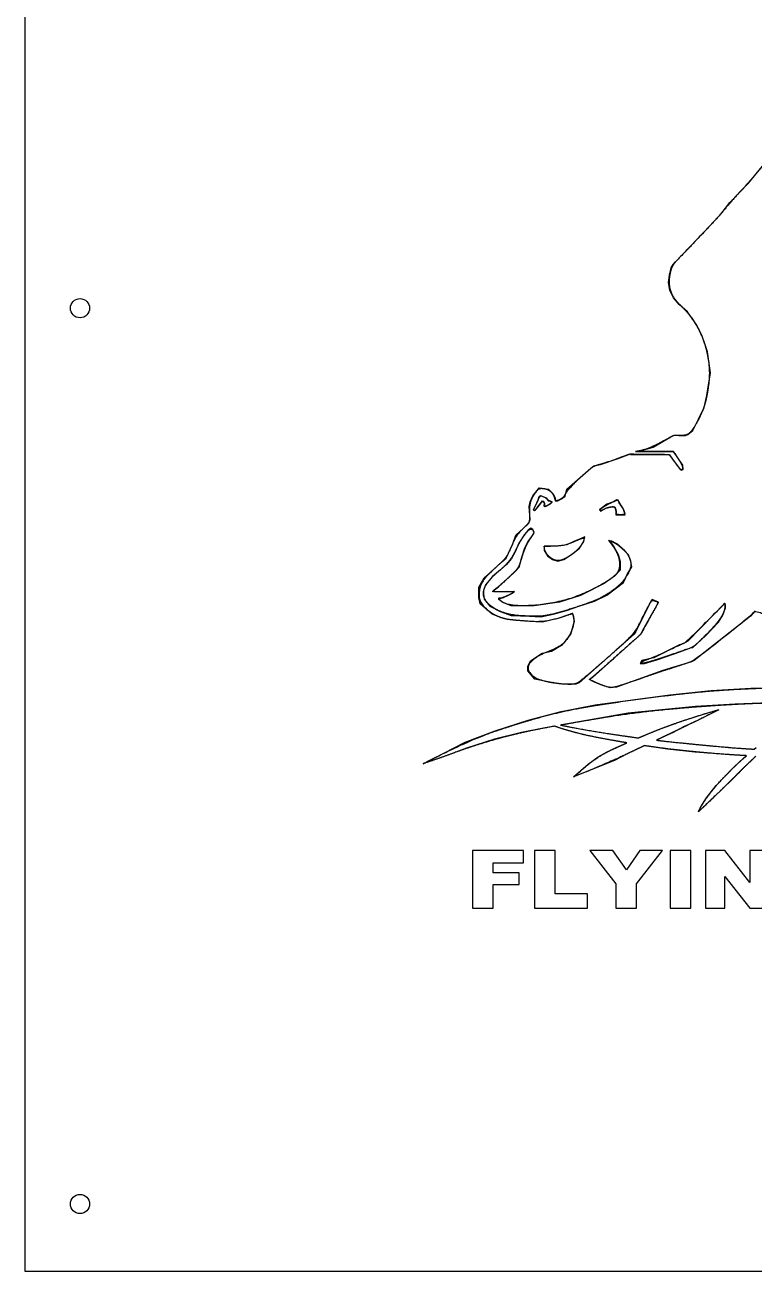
# Model space of a CAD drawing. Header units: millimetres. Extents: x -316 to 20, y -5 to 507.
# Drawn here: x -316 to -163.8, y -5 to 255.1 of the extents above; entities that cross this region are included whole.
import ezdxf

# ---------------------------------------------------------------- set-up
doc = ezdxf.new("R2010")
doc.units = ezdxf.units.MM

msp = doc.modelspace()

# ---------------------------------------------------------------- linework, layer by layer
for p, q in [((-164.95, 222.13), (-161.46, 226.34)), ((-168.87, 218.06), (-164.95, 222.13)), ((-173.07, 213.1), (-170.44, 215.96)), ((-170.44, 215.96), (-168.87, 218.06)), ((-177.04, 208.96), (-173.07, 213.1)), ((-180.2, 205.69), (-177.04, 208.96)), ((-180.66, 205.14), (-180.2, 205.69)), ((-181.63, 201.34), (-181.43, 202.92)), ((-181.43, 202.92), (-181.11, 204.42)), ((-181.11, 204.42), (-180.66, 205.14)), ((-181.36, 199.72), (-181.63, 201.34)), ((-180.64, 198.17), (-181.36, 199.72)), ((-179.4, 196.77), (-180.64, 198.17)), ((-177.67, 195.22), (-179.4, 196.77)), ((-175.77, 192.47), (-177.67, 195.22)), ((-174.61, 190.14), (-175.77, 192.47)), ((-173.51, 186.86), (-174.61, 190.14)), ((-172.91, 182.49), (-173.51, 186.86)), ((-173.42, 179.08), (-172.91, 182.49)), ((-174.19, 175.24), (-173.64, 177.76)), ((-173.64, 177.76), (-173.42, 179.08)), ((-175.38, 172.82), (-174.19, 175.24)), ((-176.61, 170.48), (-175.38, 172.82)), ((-184.88, 167), (-181.14, 169.18)), ((-181.14, 169.18), (-180.49, 169.51)), ((-180.49, 169.51), (-179.47, 169.41)), ((-179.47, 169.41), (-178.13, 169.44)), ((-178.13, 169.44), (-177.6, 169.64)), ((-177.6, 169.64), (-176.61, 170.48)), ((-187.05, 166.36), (-184.88, 167)), ((-195.86, 163.34), (-192.14, 164.64)), ((-192.14, 164.64), (-190.17, 165.38)), ((-190.17, 165.38), (-189.59, 165.57)), ((-189.59, 165.57), (-189.59, 165.46)), ((-189.59, 165.46), (-181.49, 165.46)), ((-188.56, 166.06), (-188.53, 166.08)), ((-181.34, 166.06), (-188.56, 166.06)), ((-188.53, 166.08), (-188.31, 166.11)), ((-188.31, 166.11), (-187.05, 166.36)), ((-181.49, 165.46), (-181.42, 165.38)), ((-181.42, 165.38), (-180.81, 164.49)), ((-180.7, 166.12), (-181.34, 166.06)), ((-180.81, 164.49), (-179.21, 162.33)), ((-180.62, 166.12), (-180.7, 166.12)), ((-178.68, 163.2), (-180.62, 166.12)), ((-202.9, 158.2), (-197.85, 162.64)), ((-197.85, 162.64), (-197.22, 163.08)), ((-197.22, 163.08), (-195.86, 163.34)), ((-179.21, 162.33), (-178.92, 162.21)), ((-178.92, 162.21), (-178.62, 162.36)), ((-178.68, 162.43), (-178.68, 163.2)), ((-178.62, 162.36), (-178.68, 162.43)), ((-210.53, 155.55), (-209.99, 156.81)), ((-209.99, 156.81), (-209.07, 157.95)), ((-209.07, 157.95), (-208.68, 158.48)), ((-208.93, 155.75), (-208.64, 156.69)), ((-208.68, 158.48), (-206.68, 158.23)), ((-208.64, 156.69), (-208.37, 156.92)), ((-208.37, 156.92), (-207.22, 156.44)), ((-207.22, 156.44), (-206.8, 155.82)), ((-206.68, 158.23), (-205.72, 157.28)), ((-205.72, 157.28), (-205.33, 156.32)), ((-205.33, 156.32), (-205.33, 155.78)), ((-204.75, 155.78), (-204, 156.22)), ((-204, 156.22), (-203.26, 156.79)), ((-203.26, 156.79), (-202.9, 158.2)), ((-210.73, 154.58), (-210.53, 155.55)), ((-210.57, 151.86), (-210.73, 154.58)), ((-209.86, 154.01), (-208.93, 155.75)), ((-209.79, 153.76), (-209.86, 154.01)), ((-209.5, 153.76), (-209.79, 153.76)), ((-209.32, 154.08), (-209.5, 153.76)), ((-209.02, 154.47), (-209.32, 154.08)), ((-208.48, 155.17), (-209.02, 154.47)), ((-208.09, 155.72), (-208.48, 155.17)), ((-207.7, 155.64), (-208.09, 155.72)), ((-207.51, 155.26), (-207.7, 155.64)), ((-207.61, 154.83), (-207.51, 155.26)), ((-207.51, 154.54), (-207.61, 154.83)), ((-207.13, 154.73), (-207.51, 154.54)), ((-206.35, 155.13), (-207.13, 154.73)), ((-206.8, 155.82), (-206.01, 155.63)), ((-206.01, 155.43), (-206.35, 155.13)), ((-206.01, 155.63), (-206.01, 155.43)), ((-205.33, 155.78), (-204.75, 155.78)), ((-194.53, 155.06), (-195.99, 154.01)), ((-195.99, 154.01), (-195.99, 153.88)), ((-195.99, 153.88), (-195.87, 153.64)), ((-195.87, 153.64), (-195.49, 153.81)), ((-195.49, 153.81), (-194.53, 154.36)), ((-193.15, 155.55), (-194.53, 155.06)), ((-194.53, 154.36), (-193.37, 154.53)), ((-193.37, 154.53), (-192.88, 154.53)), ((-192.43, 156.02), (-193.15, 155.55)), ((-192.88, 154.53), (-192.64, 154.01)), ((-192.57, 153.48), (-192.65, 152.9)), ((-192.64, 154.01), (-192.57, 153.48)), ((-192.17, 155.95), (-192.43, 156.02)), ((-191.98, 155.4), (-192.17, 155.95)), ((-191.12, 154.21), (-191.98, 155.4)), ((-190.83, 153.33), (-191.12, 154.21)), ((-211.92, 150.08), (-210.8, 151.15)), ((-210.8, 151.15), (-210.57, 151.86)), ((-192.65, 152.9), (-192.29, 152.9)), ((-192.29, 152.9), (-191.07, 152.9)), ((-191.07, 152.9), (-190.74, 152.9)), ((-190.74, 152.9), (-190.83, 153.33)), ((-214.17, 146.8), (-213.5, 148.61)), ((-213.5, 148.61), (-211.92, 150.08)), ((-211.72, 148.74), (-212.89, 146.93)), ((-210.92, 149.69), (-211.72, 148.74)), ((-211, 147.24), (-210.18, 148.37)), ((-210.42, 150.07), (-210.92, 149.69)), ((-209.95, 149.78), (-210.42, 150.07)), ((-210.18, 148.37), (-209.73, 149.12)), ((-209.73, 149.12), (-209.95, 149.78)), ((-215.52, 143.8), (-214.17, 146.8)), ((-212.89, 146.93), (-213.65, 145.15)), ((-212.31, 144.02), (-211.65, 145.97)), ((-211.65, 145.97), (-211, 147.24)), ((-204.8, 146.34), (-207.59, 146.34)), ((-207.59, 146.34), (-207.59, 145.41)), ((-202.91, 146.58), (-204.8, 146.34)), ((-201.29, 147.35), (-202.91, 146.58)), ((-201.68, 144.72), (-200.26, 145.88)), ((-200.27, 147.76), (-201.29, 147.35)), ((-199.12, 148.28), (-200.27, 147.76)), ((-200.26, 145.88), (-199.35, 147.3)), ((-199.35, 147.3), (-199.12, 148.28)), ((-194.21, 147.55), (-193.23, 146.43)), ((-194, 147.34), (-194.21, 147.55)), ((-193.47, 147.34), (-194, 147.34)), ((-192.47, 146.84), (-193.47, 147.34)), ((-193.23, 146.43), (-192.14, 144.6)), ((-190.79, 145.37), (-192.47, 146.84)), ((-216.53, 143.02), (-215.52, 143.8)), ((-214.44, 143.78), (-215.49, 142.49)), ((-213.65, 145.15), (-214.44, 143.78)), ((-212.82, 141.95), (-212.31, 144.02)), ((-207.59, 145.41), (-206.9, 144.33)), ((-206.9, 144.33), (-205.86, 143.51)), ((-205.86, 143.51), (-204.74, 143.16)), ((-204.74, 143.16), (-203.49, 143.51)), ((-203.49, 143.51), (-201.68, 144.72)), ((-192.14, 144.6), (-191.76, 143.13)), ((-191.76, 143.13), (-191.76, 141.3)), ((-189.99, 144.51), (-190.79, 145.37)), ((-189.52, 143.13), (-189.99, 144.51)), ((-189.34, 142.04), (-189.52, 143.13)), ((-220.12, 139.69), (-218.54, 141.09)), ((-218.54, 141.09), (-216.53, 143.02)), ((-216.76, 141.38), (-218.43, 140.02)), ((-215.49, 142.49), (-216.76, 141.38)), ((-214.95, 139.84), (-213.7, 141.07)), ((-213.7, 141.07), (-212.82, 141.95)), ((-191.76, 141.3), (-192.91, 140.03)), ((-190.26, 140.42), (-189.34, 142.04)), ((-221.23, 137.74), (-220.12, 139.69)), ((-219.84, 138.24), (-220.3, 137.09)), ((-218.43, 140.02), (-219.84, 138.24)), ((-217.12, 137.86), (-214.95, 139.84)), ((-195.12, 138.53), (-200.01, 136.05)), ((-192.91, 140.03), (-195.12, 138.53)), ((-194.51, 136.11), (-191.05, 138.74)), ((-191.05, 138.74), (-190.26, 140.42)), ((-221.23, 135.64), (-221.23, 137.74)), ((-220.99, 134.29), (-221.23, 135.64)), ((-220.3, 137.09), (-220.3, 136.28)), ((-220.3, 136.28), (-220.17, 135.29)), ((-220.17, 135.29), (-218.94, 133.8)), ((-218.3, 136.94), (-218.01, 137.22)), ((-218.3, 136.81), (-218.3, 136.94)), ((-213.98, 136.86), (-218.3, 136.81)), ((-218.01, 137.22), (-217.12, 137.86)), ((-217.05, 135.55), (-216.83, 135.39)), ((-217.05, 135.2), (-217.05, 135.55)), ((-216.83, 135.39), (-216.11, 135.64)), ((-216.11, 135.64), (-215.08, 136.08)), ((-215.08, 136.08), (-214.38, 136.41)), ((-214.38, 136.41), (-213.9, 136.74)), ((-213.85, 136.86), (-213.98, 136.86)), ((-213.9, 136.74), (-213.85, 136.86)), ((-200.01, 136.05), (-204.4, 134.67)), ((-197.1, 134.87), (-194.51, 136.11)), ((-218.5, 132.1), (-220.99, 134.29)), ((-218.94, 133.8), (-216.83, 132.66)), ((-216.25, 134.55), (-217.05, 135.2)), ((-214.48, 133.9), (-216.25, 134.55)), ((-209.73, 133.9), (-214.48, 133.9)), ((-204.4, 134.67), (-209.73, 133.9)), ((-205.75, 132.14), (-202.96, 132.9)), ((-202.96, 132.9), (-200.37, 133.78)), ((-200.37, 133.78), (-197.1, 134.87)), ((-185.37, 134.84), (-188.5, 128.5)), ((-187.03, 128.82), (-183.78, 134.54)), ((-185.08, 135.16), (-185.37, 134.84)), ((-183.78, 134.63), (-185.08, 135.16)), ((-183.78, 134.54), (-183.78, 134.63)), ((-169.89, 134.4), (-177.61, 126.5)), ((-170.34, 131.93), (-169.75, 133.42)), ((-169.75, 133.42), (-169.89, 134.4)), ((-163.59, 132.86), (-164.57, 131.68)), ((-216.28, 131.32), (-218.5, 132.1)), ((-216.83, 132.66), (-214.49, 131.85)), ((-215.25, 131.03), (-216.28, 131.32)), ((-210.96, 130.69), (-215.25, 131.03)), ((-214.49, 131.85), (-210.67, 131.72)), ((-207.95, 130.49), (-210.96, 130.69)), ((-210.67, 131.72), (-208.28, 131.58)), ((-208.28, 131.58), (-205.75, 132.14)), ((-204.78, 131.24), (-207.95, 130.49)), ((-202.77, 131.94), (-204.78, 131.24)), ((-201.78, 132.25), (-202.77, 131.94)), ((-201.62, 132.25), (-201.78, 132.25)), ((-201.31, 130.65), (-201.62, 132.25)), ((-201.55, 129.69), (-201.31, 130.65)), ((-164.57, 131.68), (-176.32, 122.48)), ((-173.94, 127.64), (-171.24, 130.46)), ((-171.24, 130.46), (-170.34, 131.93)), ((-203.43, 126.18), (-202.06, 127.94)), ((-202.06, 127.94), (-201.55, 129.69)), ((-188.83, 127.96), (-200.31, 117.8)), ((-197.54, 118.9), (-187.52, 127.87)), ((-188.5, 128.5), (-188.83, 127.96)), ((-187.52, 127.87), (-187.34, 128)), ((-187.34, 128), (-187.03, 128.82)), ((-176.57, 125.15), (-173.94, 127.64)), ((-206.08, 124.43), (-203.76, 125.82)), ((-203.76, 125.82), (-203.43, 126.18)), ((-179.36, 125.76), (-184.72, 123.02)), ((-178.62, 125.97), (-179.36, 125.76)), ((-179.31, 124.25), (-176.88, 125.15)), ((-177.61, 126.5), (-178.62, 125.97)), ((-176.88, 125.15), (-176.57, 125.15)), ((-211.05, 121.24), (-210.44, 122.37)), ((-210.44, 122.37), (-208.01, 123.97)), ((-208.01, 123.97), (-206.08, 124.43)), ((-187.21, 122.44), (-187.58, 121.85)), ((-184.72, 123.02), (-187.21, 122.44)), ((-186.68, 121.85), (-183.9, 122.68)), ((-183.9, 122.68), (-179.31, 124.25)), ((-176.32, 122.48), (-176.85, 122.16)), ((-211.05, 120.29), (-211.05, 121.24)), ((-209.56, 118.53), (-211.05, 120.29)), ((-182.86, 120.39), (-192.53, 116.92)), ((-187.58, 121.85), (-186.68, 121.85)), ((-176.85, 122.16), (-182.86, 120.39)), ((-206.09, 117.86), (-209.56, 118.53)), ((-203.65, 117.52), (-206.09, 117.86)), ((-201.02, 117.52), (-203.65, 117.52)), ((-200.31, 117.8), (-201.02, 117.52)), ((-198.17, 118.56), (-197.54, 118.9)), ((-198.17, 118.46), (-198.17, 118.56)), ((-195.9, 117.45), (-198.17, 118.46)), ((-193.83, 116.72), (-195.9, 117.45)), ((-196.96, 113.18), (-181.35, 115.3)), ((-192.53, 116.92), (-193.83, 116.72)), ((-181.35, 115.3), (-172.73, 116.2)), ((-172.73, 116.2), (-164.48, 116.68)), ((-164.48, 116.68), (-155.37, 116.91)), ((-204.05, 111.84), (-196.96, 113.18)), ((-176.03, 112.83), (-190.06, 111.47)), ((-167.75, 113.31), (-176.03, 112.83)), ((-171.17, 112.17), (-174.79, 110.34)), ((-174.55, 111.22), (-172.27, 111.88)), ((-172.27, 111.88), (-171.17, 112.17)), ((-160.62, 113.62), (-167.75, 113.31)), ((-217.85, 107.81), (-210.93, 109.97)), ((-210.93, 109.97), (-204.05, 111.84)), ((-201.95, 109.36), (-204.18, 108.96)), ((-197.16, 110.19), (-201.95, 109.36)), ((-190.06, 111.47), (-197.16, 110.19)), ((-181, 109.06), (-179.15, 109.74)), ((-179.15, 109.74), (-174.55, 111.22)), ((-176.45, 109.52), (-178.36, 108.66)), ((-174.79, 110.34), (-176.45, 109.52)), ((-224.09, 105.44), (-217.85, 107.81)), ((-212.36, 107.43), (-217.97, 106.02)), ((-207.77, 108.31), (-212.36, 107.43)), ((-205.43, 108.74), (-207.77, 108.31)), ((-205.39, 108.73), (-205.43, 108.74)), ((-205.01, 108.6), (-205.39, 108.73)), ((-204.04, 108.25), (-205.01, 108.6)), ((-204.18, 108.96), (-199.81, 108.1)), ((-201.86, 107.61), (-204.04, 108.25)), ((-199.3, 106.91), (-201.86, 107.61)), ((-199.81, 108.1), (-195.25, 107.34)), ((-194.77, 106.03), (-199.3, 106.91)), ((-195.25, 107.34), (-191.6, 106.79)), ((-191.6, 106.79), (-188.43, 106.36)), ((-187.37, 106.54), (-185.89, 107.17)), ((-185.89, 107.17), (-183.74, 108.06)), ((-183.74, 108.06), (-181, 109.06)), ((-182.26, 106.76), (-183.33, 106.22)), ((-180.82, 107.39), (-182.26, 106.76)), ((-178.36, 108.66), (-180.82, 107.39)), ((-232.89, 100.91), (-224.09, 105.44)), ((-223.81, 104.14), (-227.18, 102.91)), ((-217.97, 106.02), (-223.81, 104.14)), ((-192.55, 105.64), (-194.77, 106.03)), ((-194.46, 103.42), (-192.48, 104.33)), ((-191.33, 105.43), (-192.55, 105.64)), ((-192.48, 104.33), (-190.99, 104.99)), ((-190.45, 105.29), (-191.33, 105.43)), ((-190.99, 104.99), (-190.34, 105.27)), ((-190.34, 105.27), (-190.45, 105.29)), ((-186.92, 104.56), (-188.44, 103.85)), ((-188.43, 106.36), (-187.96, 106.29)), ((-187.96, 106.29), (-187.37, 106.54)), ((-186.66, 104.68), (-186.92, 104.56)), ((-186.64, 104.67), (-186.66, 104.68)), ((-185.21, 104.46), (-186.64, 104.67)), ((-181.88, 103.98), (-185.21, 104.46)), ((-184.1, 105.86), (-184.18, 105.82)), ((-184.18, 105.82), (-182.89, 105.67)), ((-183.33, 106.22), (-184.1, 105.86)), ((-182.89, 105.67), (-179.13, 105.25)), ((-179.13, 105.25), (-173.5, 104.72)), ((-173.5, 104.72), (-168.38, 104.24)), ((-168.38, 104.24), (-165.16, 104.02)), ((-163.8, 103.95), (-163.35, 104.32)), ((-229.67, 101.97), (-232.27, 101.14)), ((-227.18, 102.91), (-229.67, 101.97)), ((-192.91, 101.61), (-201.46, 98.15)), ((-198.41, 100.85), (-196.32, 102.37)), ((-196.32, 102.37), (-194.46, 103.42)), ((-190.42, 102.91), (-192.91, 101.61)), ((-188.44, 103.85), (-190.42, 102.91)), ((-176.13, 103.34), (-181.88, 103.98)), ((-170.53, 102.91), (-176.13, 103.34)), ((-167.84, 102.72), (-170.53, 102.91)), ((-166, 102.62), (-167.84, 102.72)), ((-167.04, 101.13), (-165.92, 102.12)), ((-164.3, 101.68), (-166.24, 99.83)), ((-165.38, 102.59), (-166, 102.62)), ((-165.92, 102.12), (-165.38, 102.59)), ((-165.16, 104.02), (-163.8, 103.95)), ((-163.42, 102.5), (-164.3, 101.68)), ((-232.27, 101.14), (-232.89, 100.91)), ((-201.46, 98.15), (-198.41, 100.85)), ((-169.86, 98.32), (-168.07, 100.14)), ((-166.24, 99.83), (-168.45, 97.52)), ((-168.07, 100.14), (-167.04, 101.13)), ((-173.71, 93.79), (-171.73, 96.38)), ((-168.45, 97.52), (-172.12, 94.02)), ((-171.73, 96.38), (-169.86, 98.32)), ((-172.12, 94.02), (-175.4, 90.89)), ((-174.58, 92.47), (-173.71, 93.79)), ((-175.4, 90.89), (-175.07, 91.66)), ((-175.07, 91.66), (-174.58, 92.47))]:
    msp.add_line(p, q)
for points in [[(-316, -5), (20, -5), (20, 503), (-45.3, 503), (-45.3, 507), (-115.2, 507), (-115.2, 503), (-180.8, 503), (-180.8, 507), (-250.7, 507), (-250.7, 503), (-316, 503)], [(-218.24, 78.13), (-218.24, 80.22), (-211.92, 80.22), (-211.92, 82.79), (-222.56, 82.79), (-222.56, 70.79), (-218.24, 70.79), (-218.24, 75.7), (-212.84, 75.7), (-212.84, 78.13)], [(-198.59, 73.75), (-205.31, 73.75), (-205.31, 82.79), (-209.61, 82.79), (-209.61, 70.79), (-198.59, 70.79)], [(-192.62, 70.79), (-188.31, 70.79), (-188.31, 75.82), (-182.9, 82.79), (-187.64, 82.79), (-190.46, 78.75), (-193.27, 82.79), (-198.05, 82.79), (-192.62, 75.82)], [(-181.34, 82.79), (-181.34, 70.79), (-177.03, 70.79), (-177.03, 82.79)], [(-164.65, 76.15), (-169.89, 82.79), (-173.91, 82.79), (-173.91, 70.79), (-169.87, 70.79), (-169.87, 77.4), (-164.65, 70.79), (-160.59, 70.79), (-160.59, 82.79), (-164.65, 82.79)]]:
    msp.add_lwpolyline(points, close=True)
for centre in [(-304.5, 196), (-304.5, 9)]:
    msp.add_circle(centre, 2)
for points in [[(-180.2, 205.69), (-177.04, 208.96), (-173.07, 213.1), (-170.44, 215.96), (-168.87, 218.06), (-164.95, 222.13), (-161.46, 226.34), (-160.29, 227.77), (-152.66, 239.1), (-151.63, 240.67), (-149.93, 243.84), (-148.35, 246.97), (-146.85, 249.95), (-146.83, 250.01), (-146.83, 249.96), (-146.01, 248.38), (-144.43, 243.25), (-144.03, 240.61), (-144.03, 237.86), (-145.07, 229.7), (-146.43, 225.9), (-149.15, 219.49), (-151.65, 215.32), (-154.39, 211.04), (-155.11, 209.97), (-156.13, 208.49), (-155.9, 208.63), (-155.58, 208.83), (-154.6, 209.61), (-150.95, 213.56), (-145.59, 220.08), (-139.56, 228.24), (-139.5, 228.34), (-139.53, 228.24), (-139.36, 227.56), (-138.94, 225.09), (-138.54, 221.47), (-139.09, 215.68), (-140.91, 209.71), (-143.58, 204.48), (-146.54, 199.89), (-150.79, 195.06), (-152.87, 193.08), (-154.6, 191.42), (-155.52, 190.43), (-155.57, 190.35), (-155.43, 190.43), (-153.85, 191.43), (-152.26, 192.26), (-149.24, 194.15), (-146.21, 196.14), (-144.45, 197.85), (-142.51, 199.71), (-141.19, 201.08), (-141.12, 201.17), (-141.15, 201.06), (-140.79, 198.92), (-141.08, 196.27), (-143.58, 187.77), (-147.48, 181.17), (-154.64, 172.93), (-154.64, 172.93), (-154.63, 172.93), (-150.55, 173.13), (-150.5, 173.13), (-150.42, 173.18), (-148.64, 174.1), (-145.99, 176.32), (-143.64, 178.73), (-141.21, 181.65), (-138.64, 186.23), (-137.78, 188.58), (-136.74, 192.99), (-136.74, 195.35), (-136.74, 199.31), (-137.35, 201.83), (-137.96, 203.18), (-138.58, 204.65), (-138.75, 205.69), (-138.59, 207.74), (-137.76, 209.5), (-136.73, 211.03), (-134.11, 213.22), (-131.05, 214.96), (-125.94, 217.13), (-120.43, 219.24), (-111.07, 223.85), (-101.19, 228.47), (-91.92, 233.91), (-86.95, 237.26), (-76.65, 244.3), (-73.5, 246.87), (-71.85, 248.33), (-71.11, 249.03), (-71.03, 249.03), (-71.23, 248.51), (-71.23, 246.96), (-71.95, 242.69), (-73.49, 236.81), (-75.29, 233.18), (-78.24, 228.77), (-80.91, 225.6), (-88.72, 218.07), (-93.9, 214.11), (-101.45, 208.99), (-104.09, 207.47), (-104.09, 207.38), (-103.61, 207.07), (-102.79, 207.23), (-96.59, 210.06), (-85.89, 215.72), (-79.76, 219.31), (-75.7, 221.75), (-75.56, 221.84), (-75.56, 221.32), (-77.02, 216.32), (-82.71, 207.07), (-86.2, 203.35), (-91.77, 198.4), (-96.3, 195.35), (-102.06, 191.85), (-107.77, 189.24), (-112.15, 187.32), (-113.88, 186.98), (-114.01, 186.71), (-113.65, 186.57), (-107.57, 186.96), (-101.62, 188.55), (-97.98, 189.95), (-93.35, 191.87), (-92.87, 192.06), (-93.16, 191.85), (-93.97, 190.3), (-96.29, 186.53), (-98.07, 184.23), (-101.63, 180.44), (-106.27, 176.31), (-110.55, 173.55), (-114.68, 171.11), (-116.11, 170.21), (-116.22, 170.03), (-114.56, 170.03), (-110.67, 169.62), (-104.73, 168.62), (-103.15, 168.62), (-91.4, 160.53), (-91.35, 160.48), (-91.18, 160.13), (-89.17, 156.07), (-89.17, 155.57), (-89.57, 154.29), (-90.54, 151.48), (-91.26, 150.21), (-91.57, 150.13), (-91.57, 150.25), (-91.57, 150.73), (-91.68, 152.01), (-91.94, 153.18), (-92.64, 155.09), (-94.33, 156.63), (-95.93, 158.02), (-96.68, 158.32), (-96.97, 158.4), (-96.87, 158.35), (-96.3, 157.88), (-94.93, 156.28), (-93.12, 153.95), (-92.51, 152.31), (-91.93, 149.97), (-91.93, 148.96), (-91.93, 142.95), (-91.93, 142.22), (-90.47, 140.51), (-86.53, 134.86), (-86.31, 134.32), (-86.31, 133.05), (-84.3, 125.65), (-84.3, 124.7), (-84.52, 122.82), (-86.34, 113.33), (-86.51, 113.33), (-87.29, 113.33), (-93.47, 113.33), (-94.02, 113.33), (-94.95, 115), (-98.95, 119.39), (-100, 120.94), (-106.02, 130.23), (-106.21, 130.69), (-106.68, 130.82), (-120.59, 136.51), (-120.68, 136.51), (-120.68, 135.79), (-107.8, 129.59), (-107.2, 129.06), (-106.02, 127.54), (-101.21, 121.39), (-99.72, 119.34), (-99.72, 118.19), (-101.94, 116.85), (-103.54, 116.85), (-107.45, 117.95), (-112.93, 119.28), (-117.27, 122.36), (-125.65, 128.33), (-132.31, 133.73), (-132.13, 133.82), (-132.82, 133.28), (-140.62, 129.36), (-140.96, 129.36), (-142.73, 129.36), (-154.95, 129.36), (-155.17, 129.41), (-155.44, 129.65), (-163.33, 132.86), (-163.59, 132.86), (-164.57, 131.68), (-176.32, 122.48), (-176.85, 122.16), (-182.86, 120.39), (-192.53, 116.92), (-193.83, 116.72), (-195.9, 117.45), (-198.17, 118.46), (-198.17, 118.56), (-197.54, 118.9), (-187.52, 127.87), (-187.34, 128), (-187.03, 128.82), (-183.78, 134.54), (-183.78, 134.63), (-185.08, 135.16), (-185.37, 134.84), (-188.5, 128.5), (-188.83, 127.96), (-200.31, 117.8), (-201.02, 117.52), (-203.65, 117.52), (-206.09, 117.86), (-209.56, 118.53), (-211.05, 120.29), (-211.05, 121.24), (-210.44, 122.37), (-208.01, 123.97), (-206.08, 124.43), (-203.76, 125.82), (-203.43, 126.18), (-202.06, 127.94), (-201.55, 129.69), (-201.31, 130.65), (-201.62, 132.25), (-201.78, 132.25), (-202.77, 131.94), (-204.78, 131.24), (-207.95, 130.49), (-210.96, 130.69), (-215.25, 131.03), (-216.28, 131.32), (-218.5, 132.1), (-220.99, 134.29), (-221.23, 135.64), (-221.23, 137.74), (-220.12, 139.69), (-218.54, 141.09), (-216.53, 143.02), (-215.52, 143.8), (-214.17, 146.8), (-213.5, 148.61), (-211.92, 150.08), (-210.8, 151.15), (-210.57, 151.86), (-210.73, 154.58), (-210.53, 155.55), (-209.99, 156.81), (-209.07, 157.95), (-208.68, 158.48), (-206.68, 158.23), (-205.72, 157.28), (-205.33, 156.32), (-205.33, 155.78), (-204.75, 155.78), (-204, 156.22), (-203.26, 156.79), (-202.9, 158.2), (-197.85, 162.64), (-197.22, 163.08), (-195.86, 163.34), (-192.14, 164.64), (-190.17, 165.38), (-189.59, 165.57), (-189.59, 165.46), (-181.49, 165.46), (-181.42, 165.38), (-180.81, 164.49), (-179.21, 162.33), (-178.92, 162.21), (-178.62, 162.36), (-178.68, 162.43), (-178.68, 163.2), (-180.62, 166.12), (-180.7, 166.12), (-181.34, 166.06), (-188.56, 166.06), (-188.53, 166.08), (-188.31, 166.11), (-187.05, 166.36), (-184.88, 167), (-181.14, 169.18), (-180.49, 169.51), (-179.47, 169.41), (-178.13, 169.44), (-177.6, 169.64), (-176.61, 170.48), (-175.38, 172.82), (-174.19, 175.24), (-173.64, 177.76), (-173.42, 179.08), (-172.91, 182.49), (-173.51, 186.86), (-174.61, 190.14), (-175.77, 192.47), (-177.67, 195.22), (-179.4, 196.77), (-180.64, 198.17), (-181.36, 199.72), (-181.63, 201.34), (-181.43, 202.92), (-181.11, 204.42), (-180.66, 205.14), (-180.2, 205.69)], [(-209.86, 154.01), (-208.93, 155.75), (-208.64, 156.69), (-208.37, 156.92), (-207.22, 156.44), (-206.8, 155.82), (-206.01, 155.63), (-206.01, 155.43), (-206.35, 155.13), (-207.13, 154.73), (-207.51, 154.54), (-207.61, 154.83), (-207.51, 155.26), (-207.7, 155.64), (-208.09, 155.72), (-208.48, 155.17), (-209.02, 154.47), (-209.32, 154.08), (-209.5, 153.76), (-209.79, 153.76), (-209.86, 154.01)], [(-195.99, 154.01), (-195.99, 153.88), (-195.87, 153.64), (-195.49, 153.81), (-194.53, 154.36), (-193.37, 154.53), (-192.88, 154.53), (-192.64, 154.01), (-192.57, 153.48), (-192.65, 152.9), (-192.29, 152.9), (-191.07, 152.9), (-190.74, 152.9), (-190.83, 153.33), (-191.12, 154.21), (-191.98, 155.4), (-192.17, 155.95), (-192.43, 156.02), (-193.15, 155.55), (-194.53, 155.06), (-195.99, 154.01)], [(-209.73, 149.12), (-209.95, 149.78), (-210.42, 150.07), (-210.92, 149.69), (-211.72, 148.74), (-212.89, 146.93), (-213.65, 145.15), (-214.44, 143.78), (-215.49, 142.49), (-216.76, 141.38), (-218.43, 140.02), (-219.84, 138.24), (-220.3, 137.09), (-220.3, 136.28), (-220.17, 135.29), (-218.94, 133.8), (-216.83, 132.66), (-214.49, 131.85), (-210.67, 131.72), (-208.28, 131.58), (-205.75, 132.14), (-202.96, 132.9), (-200.37, 133.78), (-197.1, 134.87), (-194.51, 136.11), (-191.05, 138.74), (-190.26, 140.42), (-189.34, 142.04), (-189.52, 143.13), (-189.99, 144.51), (-190.79, 145.37), (-192.47, 146.84), (-193.47, 147.34), (-194, 147.34), (-194.21, 147.55), (-193.23, 146.43), (-192.14, 144.6), (-191.76, 143.13), (-191.76, 141.3), (-192.91, 140.03), (-195.12, 138.53), (-200.01, 136.05), (-204.4, 134.67), (-209.73, 133.9), (-214.48, 133.9), (-216.25, 134.55), (-217.05, 135.2), (-217.05, 135.55), (-216.83, 135.39), (-216.11, 135.64), (-215.08, 136.08), (-214.38, 136.41), (-213.9, 136.74), (-213.85, 136.86), (-213.98, 136.86), (-218.3, 136.81), (-218.3, 136.94), (-218.01, 137.22), (-217.12, 137.86), (-214.95, 139.84), (-213.7, 141.07), (-212.82, 141.95), (-212.31, 144.02), (-211.65, 145.97), (-211, 147.24), (-210.18, 148.37), (-209.73, 149.12)], [(-207.59, 146.34), (-207.59, 145.41), (-206.9, 144.33), (-205.86, 143.51), (-204.74, 143.16), (-203.49, 143.51), (-201.68, 144.72), (-200.26, 145.88), (-199.35, 147.3), (-199.12, 148.28), (-200.27, 147.76), (-201.29, 147.35), (-202.91, 146.58), (-204.8, 146.34), (-207.59, 146.34)], [(-169.89, 134.4), (-177.61, 126.5), (-178.62, 125.97), (-179.36, 125.76), (-184.72, 123.02), (-187.21, 122.44), (-187.58, 121.85), (-186.68, 121.85), (-183.9, 122.68), (-179.31, 124.25), (-176.88, 125.15), (-176.57, 125.15), (-173.94, 127.64), (-171.24, 130.46), (-170.34, 131.93), (-169.75, 133.42), (-169.89, 134.4)], [(-232.89, 100.91), (-224.09, 105.44), (-217.85, 107.81), (-210.93, 109.97), (-204.05, 111.84), (-196.96, 113.18), (-181.35, 115.3), (-172.73, 116.2), (-164.48, 116.68), (-155.37, 116.91), (-151.46, 116.91)]]:
    msp.add_open_spline(points, degree=4)
for points, knots in [([(-151.46, 113.62), (-160.62, 113.62), (-167.75, 113.31), (-176.03, 112.83), (-190.06, 111.47), (-197.16, 110.19), (-201.95, 109.36), (-204.18, 108.96)], [-10, -10, -10, -10, -10, -9, -8, -7, -6.092026, -6.092026, -6.092026, -6.092026, -6.092026]), ([(-187.96, 106.29), (-187.37, 106.54), (-185.89, 107.17), (-183.74, 108.06), (-181, 109.06), (-179.15, 109.74), (-174.55, 111.22), (-172.27, 111.88), (-171.17, 112.17)], [4.362659, 4.362659, 4.362659, 4.362659, 4.362659, 5, 6, 7, 8, 9, 9, 9, 9, 9]), ([(-171.17, 112.17), (-174.79, 110.34), (-176.45, 109.52), (-178.36, 108.66), (-180.82, 107.39), (-182.26, 106.76), (-183.33, 106.22), (-184.1, 105.86), (-184.18, 105.82)], [1, 1, 1, 1, 1, 2, 3, 4, 5, 5.110537, 5.110537, 5.110537, 5.110537, 5.110537]), ([(-205.43, 108.74), (-207.77, 108.31), (-212.36, 107.43), (-217.97, 106.02), (-223.81, 104.14), (-227.18, 102.91), (-229.67, 101.97), (-232.27, 101.14), (-232.89, 100.91)], [-5.964717, -5.964717, -5.964717, -5.964717, -5.964717, -5, -4, -3, -2, -1, -1, -1, -1, -1]), ([(-190.34, 105.27), (-190.45, 105.29), (-191.33, 105.43), (-192.55, 105.64), (-194.77, 106.03), (-199.3, 106.91), (-201.86, 107.61), (-204.04, 108.25), (-205.01, 108.6), (-205.39, 108.73), (-205.43, 108.74)], [-7.146226, -7.146226, -7.146226, -7.146226, -7.146226, -7, -6, -5, -4, -3, -2, -1.898398, -1.898398, -1.898398, -1.898398, -1.898398]), ([(-204.18, 108.96), (-199.81, 108.1), (-195.25, 107.34), (-191.6, 106.79), (-188.43, 106.36), (-187.96, 106.29)], [-5.910796, -5.910796, -5.910796, -5.910796, -5.910796, -5, -4.836984, -4.836984, -4.836984, -4.836984, -4.836984]), ([(-201.46, 98.15), (-198.41, 100.85), (-196.32, 102.37), (-194.46, 103.42), (-192.48, 104.33), (-190.99, 104.99), (-190.34, 105.27)], [1, 1, 1, 1, 1, 2, 3, 3.720166, 3.720166, 3.720166, 3.720166, 3.720166]), ([(-186.66, 104.68), (-186.92, 104.56), (-188.44, 103.85), (-190.42, 102.91), (-192.91, 101.61), (-201.46, 98.15)], [5.778231, 5.778231, 5.778231, 5.778231, 5.778231, 6, 7, 7, 7, 7, 7]), ([(-165.38, 102.59), (-166, 102.62), (-167.84, 102.72), (-170.53, 102.91), (-176.13, 103.34), (-181.88, 103.98), (-185.21, 104.46), (-186.64, 104.67), (-186.66, 104.68)], [-11.459308, -11.459308, -11.459308, -11.459308, -11.459308, -11, -10, -9, -8, -7.98929, -7.98929, -7.98929, -7.98929, -7.98929]), ([(-184.18, 105.82), (-182.89, 105.67), (-179.13, 105.25), (-173.5, 104.72), (-168.38, 104.24), (-165.16, 104.02), (-163.8, 103.95)], [-4.492226, -4.492226, -4.492226, -4.492226, -4.492226, -4, -3, -2.114126, -2.114126, -2.114126, -2.114126, -2.114126]), ([(-175.4, 90.89), (-175.07, 91.66), (-174.58, 92.47), (-173.71, 93.79), (-171.73, 96.38), (-169.86, 98.32), (-168.07, 100.14), (-167.04, 101.13), (-165.92, 102.12), (-165.38, 102.59)], [1, 1, 1, 1, 1, 1.158039, 1.166811, 1.450335, 2, 3, 3.809155, 3.809155, 3.809155, 3.809155, 3.809155]), ([(-163.42, 102.5), (-164.3, 101.68), (-166.24, 99.83), (-168.45, 97.52), (-172.12, 94.02), (-175.4, 90.89)], [3.015628, 3.015628, 3.015628, 3.015628, 3.015628, 4, 5, 5, 5, 5, 5])]:
    msp.add_open_spline(points, degree=4, knots=knots)

doc.saveas('drawing.dxf')
